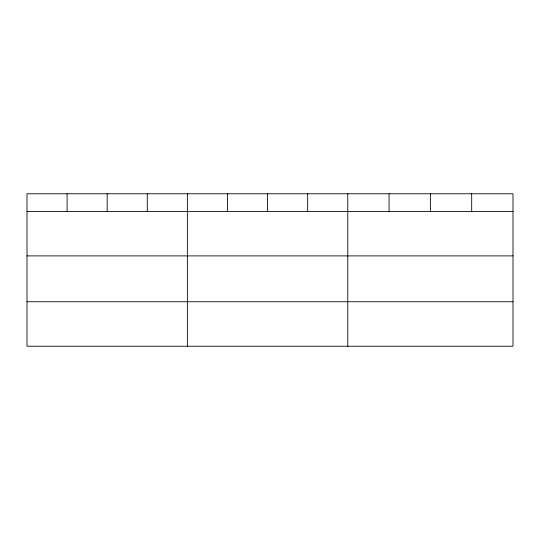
<?xml version="1.0" encoding="UTF-8"?>
<svg xmlns="http://www.w3.org/2000/svg" width="540" height="540" viewBox="0 0 540 540"><rect width="100%" height="100%" fill="white"/><g stroke="black" fill="none" stroke-linecap="round" stroke-linejoin="round"><path stroke-width="0.81" d="M513 255.899L513 193.759L27 193.759L27 346.241L513 346.241L513 255.899L27 255.899M27 211.403L513 211.403M27 301.745L513 301.745M471.69 193.759L471.69 211.403M430.38 193.759L430.38 211.403M389.07 193.759L389.07 211.403M347.76 193.759L347.76 346.241M307.665 193.759L307.665 211.403M267.57 193.759L267.57 211.403M227.475 193.759L227.475 211.403M187.38 193.759L187.38 346.241M147.285 193.759L147.285 211.403M107.19 193.759L107.19 211.403M67.095 193.759L67.095 211.403"/></g></svg>
